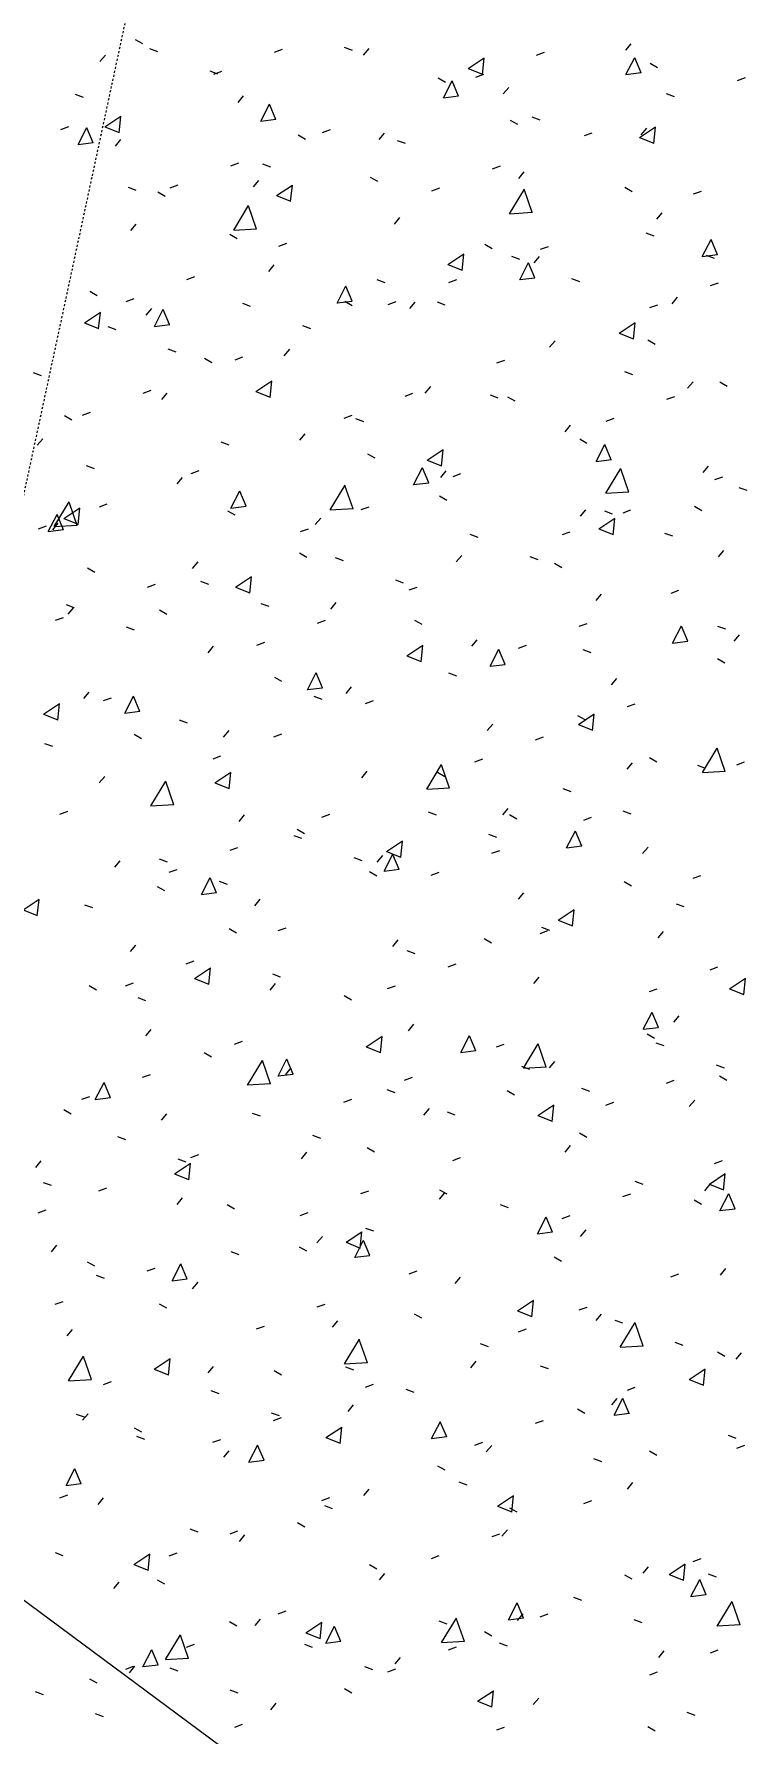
# Model space of a CAD drawing. Header units: centimetres. Extents: x -4512 to 25286, y -2765 to 13485.
# Drawn here: x 21422.3 to 21457.6, y 10960.1 to 11044.1 of the extents above; entities that cross this region are included whole.
import ezdxf

# ---------------------------------------------------------------- set-up
doc = ezdxf.new("R2010")
doc.units = ezdxf.units.CM
doc.linetypes.add('Grundgrenze', pattern=[0.9, 0.4, -0.1, 0.1, -0.1, 0.1, -0.1])
doc.linetypes.add('Verdeckt 0_5', pattern=[0.10584, 0.05292, -0.05292])
for name, color, linetype, lineweight in [('A-ANNO-DIMS', 7, 'Continuous', 5), ('A-ANNO-DIMS-50', 7, 'Continuous', 5), ('A-FLOR', 7, 'Continuous', 9), ('A-FLOR-PATT', 7, 'Continuous', 9)]:
    doc.layers.add(name, color=color, linetype=linetype, lineweight=lineweight)
doc.layers.add('A-DETL', color=251, linetype='Continuous', lineweight=9, true_color=0x4f4f4f)
doc.layers.add('C-PROP-LINE', color=96, linetype='Grundgrenze', lineweight=25, true_color=0x008000)
doc.styles.add('Arial Unicode MS_3', font='ARIALUNI.ttf', dxfattribs={"width": 0.8, "height": 9})
doc.dimstyles.new('M_1_100', dxfattribs={"dimscale": 30.48, "dimtxt": 9.052604, "dimasz": 0.098425, "dimexe": 0.246063, "dimexo": 0.0625, "dimgap": 0.032808, "dimtad": 1, "dimdec": 1, "dimrnd": 0.5, "dimdsep": 46, "dimtxsty": 'Arial Unicode MS_3', "dimblk1": 'OBLIQUE', "dimblk2": 'OBLIQUE', "dimsah": 1, "dimcen": 0.09, "dimazin": 0, "dimtfac": 1, "dimtdec": 4, "dimtix": 1, "dimtmove": 0, "dimatfit": 3, "dimfxl": 0.246063, "dimfxlon": 1, "dimtvp": 1, "dimtolj": 1, "dimtzin": 0, "dimlwd": 13, "dimlwe": 13, "dimarcsym": 2})

# ---------------------------------------------------------------- blocks, each defined once
blk = doc.blocks.new('FP_53-DD - FOK AF 300')
at = {"layer": 'A-FLOR-PATT', "color": 8, "lineweight": 5, "true_color": 0x787878}
for p, q in [((34750.702, 11043.836), (34751.063, 11043.624)), ((34748.966, 11042.735), (34749.234, 11043.056)), ((34751.414, 11043.387), (34751.806, 11043.241)), ((34757.591, 11043.208), (34757.983, 11043.35)), ((34761.028, 11043.444), (34761.42, 11043.299)), ((34761.983, 11043.055), (34762.251, 11043.376)), ((34767.153, 11042.393), (34767.943, 11042.916)), ((34770.517, 11043.053), (34770.908, 11043.195)), ((34774.933, 11043.294), (34775.201, 11043.615)), ((34774.935, 11042.093), (34775.372, 11042.937)), ((34775.684, 11042.178), (34775.369, 11042.927)), ((34754.382, 11042.284), (34754.774, 11042.139)), ((34754.594, 11042.122), (34754.985, 11042.264)), ((34767.153, 11042.393), (34767.858, 11042.109)), ((34767.521, 11041.969), (34767.912, 11042.111)), ((34767.858, 11042.098), (34767.943, 11042.904)), ((34774.934, 11042.095), (34775.685, 11042.19)), ((34776.133, 11042.664), (34776.494, 11042.452)), ((34765.663, 11041.937), (34766.024, 11041.725)), ((34765.921, 11040.944), (34766.358, 11041.789)), ((34766.67, 11041.029), (34766.356, 11041.778)), ((34768.882, 11041.139), (34769.15, 11041.459)), ((34780.442, 11041.808), (34780.833, 11041.95)), ((34747.735, 11041.122), (34748.127, 11040.977)), ((34755.782, 11040.721), (34756.05, 11041.041)), ((34756.904, 11039.79), (34757.341, 11040.636)), ((34757.653, 11039.876), (34757.339, 11040.625)), ((34765.92, 11040.945), (34766.672, 11041.041)), ((34776.928, 11041.156), (34777.319, 11041.01)), ((34749.209, 11039.511), (34749.999, 11040.035)), ((34749.915, 11039.217), (34750, 11040.024)), ((34756.903, 11039.792), (34757.655, 11039.888)), ((34769.218, 11039.85), (34769.579, 11039.638)), ((34770.286, 11040.001), (34770.678, 11039.855)), ((34747.03, 11039.38), (34747.422, 11039.522)), ((34747.883, 11038.633), (34748.321, 11039.478)), ((34747.883, 11038.635), (34748.635, 11038.731)), ((34748.633, 11038.719), (34748.319, 11039.468)), ((34749.209, 11039.512), (34749.915, 11039.228)), ((34749.727, 11038.559), (34749.995, 11038.88)), ((34758.745, 11039.119), (34759.106, 11038.907)), ((34759.961, 11039.232), (34760.352, 11039.374)), ((34762.744, 11038.879), (34763.012, 11039.2)), ((34763.642, 11038.844), (34764.034, 11038.698)), ((34772.886, 11039.077), (34773.277, 11039.218)), ((34775.613, 11038.989), (34776.403, 11039.511)), ((34775.614, 11038.989), (34776.318, 11038.705)), ((34775.695, 11039.119), (34775.962, 11039.439)), ((34776.319, 11038.693), (34776.403, 11039.5)), ((34755.426, 11037.59), (34755.818, 11037.732)), ((34756.997, 11037.684), (34757.389, 11037.539)), ((34762.301, 11037.033), (34762.662, 11036.821)), ((34768.353, 11037.437), (34768.745, 11037.579)), ((34769.644, 11036.964), (34769.911, 11037.284)), ((34750.35, 11036.523), (34750.742, 11036.377)), ((34751.826, 11036.298), (34752.187, 11036.087)), ((34752.428, 11036.503), (34752.82, 11036.645)), ((34756.544, 11036.545), (34756.812, 11036.866)), ((34757.675, 11036.114), (34758.465, 11036.637)), ((34758.38, 11035.819), (34758.465, 11036.626)), ((34765.357, 11036.353), (34765.748, 11036.494)), ((34769.182, 11035.219), (34769.92, 11036.438)), ((34770.313, 11035.274), (34769.917, 11036.425)), ((34774.884, 11036.523), (34775.245, 11036.311)), ((34778.28, 11036.194), (34778.671, 11036.336)), ((34755.568, 11034.4), (34756.306, 11035.621)), ((34756.699, 11034.456), (34756.303, 11035.608)), ((34757.675, 11036.114), (34758.38, 11035.831)), ((34750.488, 11034.384), (34750.756, 11034.705)), ((34763.506, 11034.705), (34763.774, 11035.025)), ((34769.182, 11035.22), (34770.316, 11035.288)), ((34776.457, 11034.944), (34776.724, 11035.265)), ((34755.383, 11034.214), (34755.744, 11034.002)), ((34755.567, 11034.402), (34756.702, 11034.47)), ((34757.796, 11033.615), (34758.188, 11033.757)), ((34767.969, 11033.708), (34768.33, 11033.496)), ((34775.927, 11034.274), (34776.319, 11034.128)), ((34778.705, 11033.107), (34779.142, 11033.951)), ((34779.454, 11033.192), (34779.139, 11033.941)), ((34766.139, 11032.715), (34766.929, 11033.238)), ((34766.844, 11032.42), (34766.929, 11033.226)), ((34769.285, 11033.119), (34769.677, 11032.973)), ((34770.406, 11032.789), (34770.673, 11033.11)), ((34770.723, 11033.462), (34771.115, 11033.603)), ((34778.705, 11033.108), (34779.456, 11033.204)), ((34778.894, 11033.17), (34779.286, 11033.024)), ((34753.261, 11031.972), (34753.653, 11032.114)), ((34757.306, 11032.371), (34757.574, 11032.691)), ((34766.139, 11032.715), (34766.844, 11032.431)), ((34769.691, 11031.96), (34770.442, 11032.056)), ((34769.692, 11031.958), (34770.128, 11032.803)), ((34770.441, 11032.044), (34770.126, 11032.793)), ((34772.252, 11032.015), (34772.644, 11031.869)), ((34748.462, 11031.392), (34748.824, 11031.181)), ((34760.675, 11030.806), (34761.112, 11031.651)), ((34761.425, 11030.892), (34761.11, 11031.641)), ((34762.641, 11031.961), (34763.033, 11031.815)), ((34766.19, 11031.822), (34766.582, 11031.963)), ((34779.114, 11031.663), (34779.505, 11031.805)), ((34748.193, 11029.831), (34748.983, 11030.355)), ((34748.899, 11029.537), (34748.984, 11030.343)), ((34750.263, 11030.885), (34750.655, 11031.027)), ((34751.25, 11030.21), (34751.518, 11030.53)), ((34751.656, 11029.65), (34752.093, 11030.495)), ((34752.405, 11029.736), (34752.091, 11030.484)), ((34755.995, 11030.801), (34756.387, 11030.656)), ((34760.675, 11030.808), (34761.426, 11030.904)), ((34761.052, 11030.891), (34761.413, 11030.679)), ((34763.194, 11030.737), (34763.585, 11030.879)), ((34764.268, 11030.531), (34764.536, 11030.851)), ((34765.609, 11030.858), (34766.001, 11030.713)), ((34776.119, 11030.581), (34776.51, 11030.722)), ((34777.219, 11030.771), (34777.487, 11031.091)), ((34748.193, 11029.831), (34748.899, 11029.548)), ((34749.348, 11029.639), (34749.74, 11029.494)), ((34751.656, 11029.651), (34752.407, 11029.748)), ((34758.964, 11029.699), (34759.356, 11029.554)), ((34774.602, 11029.313), (34775.391, 11029.836)), ((34775.307, 11029.018), (34775.391, 11029.824)), ((34771.169, 11028.616), (34771.436, 11028.936)), ((34774.602, 11029.313), (34775.307, 11029.03)), ((34776.011, 11028.99), (34776.372, 11028.778)), ((34752.318, 11028.538), (34752.709, 11028.393)), ((34754.134, 11028.072), (34754.495, 11027.86)), ((34755.633, 11027.999), (34756.024, 11028.14)), ((34758.068, 11028.197), (34758.336, 11028.518)), ((34768.561, 11027.848), (34768.953, 11027.989)), ((34745.669, 11027.375), (34746.061, 11027.23)), ((34756.661, 11026.437), (34757.451, 11026.96)), ((34774.869, 11027.417), (34775.26, 11027.271)), ((34751.097, 11026.355), (34751.489, 11026.497)), ((34752.013, 11026.036), (34752.281, 11026.357)), ((34756.661, 11026.437), (34757.367, 11026.154)), ((34757.367, 11026.142), (34757.451, 11026.948)), ((34764.028, 11026.207), (34764.42, 11026.349)), ((34765.031, 11026.358), (34765.299, 11026.678)), ((34768.226, 11026.261), (34768.618, 11026.115)), ((34769.096, 11026.176), (34769.457, 11025.964)), ((34776.953, 11026.051), (34777.345, 11026.193)), ((34777.983, 11026.598), (34778.25, 11026.918)), ((34779.566, 11026.903), (34779.928, 11026.691)), ((34748.099, 11025.268), (34748.491, 11025.41)), ((34747.213, 11025.25), (34747.574, 11025.038)), ((34761.031, 11025.122), (34761.423, 11025.264)), ((34761.581, 11025.102), (34761.973, 11024.957)), ((34771.932, 11024.444), (34772.2, 11024.764)), ((34773.958, 11024.968), (34774.349, 11025.11)), ((34745.871, 11023.772), (34746.139, 11024.093)), ((34754.935, 11023.942), (34755.327, 11023.796)), ((34758.832, 11024.024), (34759.1, 11024.345)), ((34772.653, 11024.09), (34773.014, 11023.879)), ((34773.466, 11022.977), (34773.902, 11023.821)), ((34774.215, 11023.063), (34773.9, 11023.811)), ((34748.288, 11022.779), (34748.68, 11022.634)), ((34762.18, 11023.359), (34762.541, 11023.148)), ((34765.128, 11023.04), (34765.917, 11023.563)), ((34765.128, 11023.04), (34765.833, 11022.757)), ((34765.834, 11022.746), (34765.918, 11023.552)), ((34773.465, 11022.979), (34774.216, 11023.075)), ((34752.777, 11021.864), (34753.045, 11022.185)), ((34753.47, 11022.383), (34753.861, 11022.525)), ((34764.45, 11021.826), (34764.887, 11022.67)), ((34764.45, 11021.828), (34765.201, 11021.924)), ((34765.199, 11021.912), (34764.885, 11022.66)), ((34765.795, 11022.185), (34766.063, 11022.506)), ((34766.4, 11022.234), (34766.792, 11022.376)), ((34773.943, 11021.402), (34774.68, 11022.621)), ((34775.074, 11021.457), (34774.677, 11022.608)), ((34778.746, 11022.426), (34779.014, 11022.746)), ((34779.325, 11022.078), (34779.716, 11022.22)), ((34755.431, 11020.671), (34755.868, 11021.515)), ((34756.181, 11020.757), (34755.866, 11021.505)), ((34760.329, 11020.585), (34761.066, 11021.804)), ((34761.46, 11020.64), (34761.063, 11021.791)), ((34765.738, 11021.275), (34766.099, 11021.064)), ((34773.942, 11021.403), (34775.076, 11021.471)), ((34780.513, 11021.694), (34780.904, 11021.548)), ((34746.41, 11019.511), (34746.847, 11020.356)), ((34746.708, 11019.758), (34747.446, 11020.978)), ((34747.16, 11019.598), (34746.845, 11020.346)), ((34747.181, 11020.155), (34747.971, 11020.678)), ((34747.84, 11019.814), (34747.443, 11020.965)), ((34747.887, 11019.86), (34747.971, 11020.667)), ((34748.934, 11020.739), (34749.326, 11020.881)), ((34755.262, 11020.54), (34755.623, 11020.329)), ((34755.431, 11020.672), (34756.183, 11020.769)), ((34760.328, 11020.586), (34761.463, 11020.654)), ((34761.867, 11020.593), (34762.258, 11020.735)), ((34772.696, 11020.272), (34772.964, 11020.592)), ((34773.871, 11020.539), (34774.263, 11020.394)), ((34774.793, 11020.44), (34775.185, 11020.582)), ((34778.321, 11020.766), (34778.683, 11020.555)), ((34745.935, 11019.652), (34746.327, 11019.794)), ((34746.409, 11019.513), (34747.161, 11019.61)), ((34746.635, 11019.6), (34746.903, 11019.92)), ((34746.708, 11019.759), (34747.843, 11019.829)), ((34747.181, 11020.155), (34747.886, 11019.872)), ((34758.87, 11019.508), (34759.261, 11019.65)), ((34759.596, 11019.852), (34759.863, 11020.173)), ((34771.798, 11019.357), (34772.189, 11019.499)), ((34773.593, 11019.642), (34774.382, 11020.165)), ((34773.593, 11019.642), (34774.298, 11019.359)), ((34774.298, 11019.347), (34774.382, 11020.153)), ((34776.839, 11019.436), (34777.231, 11019.291)), ((34767.228, 11019.383), (34767.62, 11019.237)), ((34779.511, 11018.255), (34779.779, 11018.575)), ((34748.342, 11017.719), (34748.703, 11017.508)), ((34753.541, 11017.692), (34753.809, 11018.013)), ((34758.82, 11018.458), (34759.182, 11018.246)), ((34760.583, 11018.224), (34760.975, 11018.078)), ((34766.559, 11018.014), (34766.827, 11018.334)), ((34770.196, 11018.281), (34770.588, 11018.135)), ((34771.408, 11017.953), (34771.769, 11017.742)), ((34751.307, 11016.768), (34751.699, 11016.91)), ((34753.936, 11017.062), (34754.328, 11016.917)), ((34755.651, 11016.763), (34756.441, 11017.287)), ((34756.357, 11016.469), (34756.441, 11017.275)), ((34763.552, 11017.123), (34763.944, 11016.977)), ((34755.651, 11016.763), (34756.357, 11016.481)), ((34764.239, 11016.622), (34764.631, 11016.764)), ((34773.461, 11016.101), (34773.729, 11016.421)), ((34777.166, 11016.468), (34777.557, 11016.61)), ((34746.771, 11015.124), (34747.163, 11015.266)), ((34747.288, 11015.899), (34747.68, 11015.754)), ((34747.4, 11015.429), (34747.668, 11015.749)), ((34751.901, 11015.638), (34752.263, 11015.427)), ((34756.906, 11015.962), (34757.298, 11015.817)), ((34760.36, 11015.682), (34760.628, 11016.002)), ((34750.259, 11014.8), (34750.651, 11014.655)), ((34759.706, 11014.981), (34760.097, 11015.123)), ((34764.492, 11015.138), (34764.853, 11014.927)), ((34772.634, 11014.83), (34773.026, 11014.972)), ((34777.243, 11014), (34777.679, 11014.844)), ((34777.992, 11014.086), (34777.677, 11014.834)), ((34779.458, 11014.841), (34779.849, 11014.695)), ((34780.276, 11014.085), (34780.544, 11014.405)), ((34754.306, 11013.522), (34754.574, 11013.842)), ((34756.708, 11013.895), (34757.1, 11014.037)), ((34764.12, 11013.37), (34764.909, 11013.893)), ((34764.826, 11013.076), (34764.909, 11013.881)), ((34767.325, 11013.844), (34767.592, 11014.164)), ((34768.228, 11012.85), (34768.664, 11013.694)), ((34768.977, 11012.936), (34768.662, 11013.684)), ((34769.639, 11013.746), (34770.03, 11013.888)), ((34772.815, 11013.686), (34773.207, 11013.54)), ((34777.242, 11014.002), (34777.994, 11014.098)), ((34764.12, 11013.37), (34764.825, 11013.087)), ((34768.228, 11012.852), (34768.979, 11012.948)), ((34779.453, 11013.239), (34779.814, 11013.028)), ((34757.575, 11012.32), (34757.936, 11012.109)), ((34759.21, 11011.696), (34759.647, 11012.54)), ((34759.959, 11011.782), (34759.644, 11012.529)), ((34766.172, 11012.529), (34766.564, 11012.383)), ((34774.227, 11011.931), (34774.494, 11012.251)), ((34746.171, 11010.482), (34746.961, 11011.006)), ((34748.165, 11011.258), (34748.433, 11011.579)), ((34749.146, 11011.155), (34749.537, 11011.297)), ((34750.189, 11010.537), (34750.626, 11011.381)), ((34750.939, 11010.624), (34750.624, 11011.371)), ((34759.21, 11011.697), (34759.961, 11011.794)), ((34759.526, 11011.369), (34759.918, 11011.224)), ((34761.126, 11011.511), (34761.393, 11011.832)), ((34762.08, 11011.011), (34762.471, 11011.153)), ((34775.008, 11010.859), (34775.399, 11011.001)), ((34746.171, 11010.482), (34746.877, 11010.2)), ((34746.877, 11010.188), (34746.961, 11010.994)), ((34750.189, 11010.539), (34750.941, 11010.635)), ((34752.879, 11010.207), (34753.271, 11010.062)), ((34772.539, 11010.427), (34772.901, 11010.215)), ((34772.587, 11009.975), (34773.376, 11010.497)), ((34773.293, 11009.68), (34773.376, 11010.486)), ((34750.656, 11009.5), (34751.017, 11009.289)), ((34755.071, 11009.352), (34755.339, 11009.672)), ((34757.546, 11009.369), (34757.937, 11009.511)), ((34768.09, 11009.674), (34768.358, 11009.994)), ((34770.476, 11009.221), (34770.868, 11009.362)), ((34772.587, 11009.975), (34773.293, 11009.692)), ((34746.231, 11009.043), (34746.623, 11008.898)), ((34778.71, 11007.595), (34779.447, 11008.813)), ((34779.841, 11007.65), (34779.444, 11008.8)), ((34754.548, 11008.283), (34754.94, 11008.425)), ((34761.892, 11007.342), (34762.159, 11007.663)), ((34765.097, 11006.779), (34765.834, 11007.997)), ((34766.229, 11006.834), (34765.831, 11007.984)), ((34767.48, 11008.137), (34767.872, 11008.278)), ((34774.993, 11007.762), (34775.26, 11008.082)), ((34776.097, 11008.344), (34776.459, 11008.132)), ((34778.463, 11007.968), (34778.855, 11007.823)), ((34778.71, 11007.597), (34779.844, 11007.664)), ((34780.406, 11007.983), (34780.798, 11008.124)), ((34748.931, 11007.089), (34749.198, 11007.409)), ((34751.477, 11005.953), (34752.215, 11007.172)), ((34752.609, 11006.009), (34752.212, 11007.159)), ((34754.643, 11007.094), (34755.433, 11007.617)), ((34754.643, 11007.094), (34755.349, 11006.812)), ((34755.35, 11006.8), (34755.434, 11007.606)), ((34765.097, 11006.78), (34766.232, 11006.848)), ((34765.624, 11007.612), (34765.986, 11007.401)), ((34771.821, 11006.812), (34772.213, 11006.667)), ((34751.477, 11005.954), (34752.612, 11006.024)), ((34746.985, 11005.542), (34747.377, 11005.684)), ((34755.838, 11005.183), (34756.105, 11005.503)), ((34759.92, 11005.401), (34760.312, 11005.542)), ((34765.177, 11005.654), (34765.569, 11005.509)), ((34768.857, 11005.506), (34769.124, 11005.826)), ((34769.183, 11005.53), (34769.545, 11005.319)), ((34772.85, 11005.251), (34773.242, 11005.393)), ((34774.79, 11005.711), (34775.182, 11005.566)), ((34758.531, 11004.494), (34758.923, 11004.349)), ((34758.707, 11004.795), (34759.069, 11004.584)), ((34768.146, 11004.554), (34768.538, 11004.409)), ((34772.009, 11003.878), (34772.445, 11004.722)), ((34772.758, 11003.964), (34772.443, 11004.711)), ((34755.386, 11003.758), (34755.778, 11003.9)), ((34762.658, 11003.174), (34762.926, 11003.494)), ((34762.992, 11002.725), (34763.428, 11003.568)), ((34763.115, 11003.704), (34763.904, 11004.227)), ((34763.115, 11003.704), (34763.82, 11003.422)), ((34763.741, 11002.811), (34763.426, 11003.558)), ((34763.821, 11003.41), (34763.904, 11004.215)), ((34768.318, 11003.612), (34768.71, 11003.754)), ((34772.009, 11003.88), (34772.76, 11003.976)), ((34775.76, 11003.594), (34776.027, 11003.914)), ((34749.697, 11002.92), (34749.965, 11003.241)), ((34751.883, 11003.332), (34752.275, 11003.187)), ((34752.388, 11002.672), (34752.78, 11002.814)), ((34761.501, 11003.395), (34761.893, 11003.25)), ((34762.267, 11002.715), (34762.629, 11002.503)), ((34762.991, 11002.726), (34763.743, 11002.823)), ((34765.322, 11002.528), (34765.714, 11002.67)), ((34751.789, 11001.976), (34752.15, 11001.765)), ((34753.972, 11001.567), (34754.408, 11002.411)), ((34754.721, 11001.654), (34754.406, 11002.401)), ((34754.854, 11002.233), (34755.247, 11002.088)), ((34774.856, 11002.211), (34775.217, 11002)), ((34778.25, 11002.376), (34778.642, 11002.518)), ((34745.164, 11000.814), (34745.954, 11001.338)), ((34745.871, 11000.521), (34745.955, 11001.326)), ((34748.206, 11001.07), (34748.598, 11000.925)), ((34753.971, 11001.569), (34754.723, 11001.666)), ((34756.604, 11001.015), (34756.872, 11001.335)), ((34769.624, 11001.338), (34769.891, 11001.658)), ((34777.411, 11001.119), (34777.803, 11000.974)), ((34745.164, 11000.814), (34745.871, 11000.532)), ((34771.584, 11000.312), (34772.373, 11000.834)), ((34771.584, 11000.312), (34772.29, 11000.029)), ((34772.29, 11000.018), (34772.374, 11000.823)), ((34755.35, 10999.897), (34755.711, 10999.685)), ((34757.762, 10999.791), (34758.154, 10999.933)), ((34763.426, 10999.007), (34763.693, 10999.327)), ((34767.941, 10999.398), (34768.303, 10999.187)), ((34770.694, 10999.644), (34771.085, 10999.786)), ((34770.768, 10999.963), (34771.16, 10999.818)), ((34776.527, 10999.427), (34776.794, 10999.747)), ((34750.464, 10998.753), (34750.732, 10999.073)), ((34764.123, 10998.804), (34764.516, 10998.659)), ((34753.227, 10998.148), (34753.619, 10998.29)), ((34753.639, 10997.429), (34754.429, 10997.952)), ((34754.346, 10997.135), (34754.429, 10997.941)), ((34757.477, 10997.644), (34757.869, 10997.499)), ((34766.161, 10998.005), (34766.553, 10998.146)), ((34779.09, 10997.853), (34779.481, 10997.995)), ((34748.43, 10997.076), (34748.792, 10996.865)), ((34750.229, 10997.062), (34750.621, 10997.204)), ((34753.639, 10997.429), (34754.345, 10997.147)), ((34757.372, 10996.848), (34757.64, 10997.168)), ((34763.165, 10996.92), (34763.557, 10997.062)), ((34770.391, 10997.171), (34770.659, 10997.491)), ((34776.095, 10996.771), (34776.486, 10996.912)), ((34780.052, 10996.918), (34780.841, 10997.44)), ((34780.052, 10996.918), (34780.758, 10996.635)), ((34780.758, 10996.623), (34780.842, 10997.428)), ((34750.829, 10996.481), (34751.221, 10996.336)), ((34761.025, 10996.582), (34761.387, 10996.371)), ((34764.194, 10994.84), (34764.461, 10995.16)), ((34775.793, 10994.91), (34776.229, 10995.753)), ((34776.542, 10994.996), (34776.227, 10995.743)), ((34777.295, 10995.261), (34777.562, 10995.581)), ((34751.232, 10994.586), (34751.5, 10994.906)), ((34755.604, 10994.183), (34755.996, 10994.324)), ((34762.113, 10994.042), (34762.902, 10994.565)), ((34762.819, 10993.748), (34762.902, 10994.553)), ((34766.776, 10993.758), (34767.212, 10994.601)), ((34767.526, 10993.844), (34767.21, 10994.591)), ((34775.793, 10994.912), (34776.544, 10995.008)), ((34775.992, 10994.691), (34776.353, 10994.48)), ((34776.42, 10994.25), (34776.812, 10994.105)), ((34754.108, 10993.764), (34754.469, 10993.553)), ((34756.254, 10992.158), (34756.991, 10993.376)), ((34757.757, 10992.601), (34758.193, 10993.445)), ((34758.507, 10992.688), (34758.191, 10993.435)), ((34762.113, 10994.042), (34762.819, 10993.76)), ((34766.776, 10993.76), (34767.528, 10993.856)), ((34768.538, 10994.038), (34768.929, 10994.18)), ((34769.873, 10992.983), (34770.609, 10994.2)), ((34771.005, 10993.038), (34770.606, 10994.187)), ((34751.069, 10992.539), (34751.461, 10992.681)), ((34757.386, 10992.214), (34756.988, 10993.363)), ((34757.757, 10992.603), (34758.508, 10992.7)), ((34758.14, 10992.682), (34758.408, 10993.002)), ((34764.005, 10992.398), (34764.397, 10992.54)), ((34769.776, 10993.093), (34770.168, 10992.948)), ((34769.873, 10992.984), (34771.007, 10993.052)), ((34771.16, 10993.005), (34771.427, 10993.325)), ((34779.389, 10993.15), (34779.781, 10993.004)), ((34779.551, 10992.61), (34779.913, 10992.398)), ((34748.735, 10991.441), (34749.171, 10992.285)), ((34749.484, 10991.528), (34749.169, 10992.274)), ((34756.254, 10992.159), (34757.389, 10992.228)), ((34763.131, 10991.934), (34763.523, 10991.789)), ((34769.078, 10991.878), (34769.44, 10991.667)), ((34772.747, 10991.994), (34773.139, 10991.849)), ((34776.935, 10992.249), (34777.326, 10992.391)), ((34747.188, 10990.943), (34747.55, 10990.732)), ((34748.071, 10991.453), (34748.463, 10991.595)), ((34748.734, 10991.443), (34749.486, 10991.539)), ((34761.008, 10991.313), (34761.4, 10991.455)), ((34764.962, 10990.675), (34765.23, 10990.995)), ((34770.584, 10990.653), (34771.374, 10991.175)), ((34771.291, 10990.359), (34771.374, 10991.164)), ((34773.94, 10991.166), (34774.331, 10991.308)), ((34778.064, 10991.096), (34778.331, 10991.415)), ((34752, 10990.42), (34752.268, 10990.74)), ((34756.484, 10990.773), (34756.877, 10990.628)), ((34766.102, 10990.835), (34766.494, 10990.69)), ((34770.585, 10990.653), (34771.29, 10990.371)), ((34749.836, 10989.609), (34750.228, 10989.464)), ((34759.456, 10989.675), (34759.848, 10989.53)), ((34772.639, 10989.798), (34773, 10989.587)), ((34745.798, 10988.083), (34746.066, 10988.403)), ((34752.808, 10988.512), (34753.201, 10988.367)), ((34753.447, 10988.575), (34753.839, 10988.717)), ((34758.909, 10988.517), (34759.177, 10988.837)), ((34762.162, 10989.063), (34762.524, 10988.852)), ((34766.383, 10988.433), (34766.774, 10988.575)), ((34771.929, 10988.84), (34772.196, 10989.16)), ((34779.312, 10988.283), (34779.703, 10988.425)), ((34752.638, 10987.768), (34753.428, 10988.291)), ((34752.638, 10987.768), (34753.344, 10987.486)), ((34753.345, 10987.475), (34753.428, 10988.28)), ((34779.055, 10987.262), (34779.844, 10987.784)), ((34779.761, 10986.968), (34779.844, 10987.772)), ((34746.159, 10987.347), (34746.551, 10987.203)), ((34748.912, 10986.931), (34749.304, 10987.073)), ((34761.849, 10986.792), (34762.241, 10986.934)), ((34765.724, 10986.984), (34766.086, 10986.773)), ((34765.731, 10986.51), (34765.999, 10986.83)), ((34774.781, 10986.646), (34775.173, 10986.787)), ((34775.371, 10987.406), (34775.763, 10987.26)), ((34778.833, 10986.931), (34779.101, 10987.251)), ((34779.055, 10987.262), (34779.761, 10986.98)), ((34779.58, 10985.947), (34780.015, 10986.789)), ((34780.329, 10986.032), (34780.013, 10986.779)), ((34745.913, 10985.844), (34746.305, 10985.986)), ((34752.769, 10986.255), (34753.037, 10986.575)), ((34755.245, 10986.245), (34755.607, 10986.034)), ((34758.853, 10985.708), (34759.244, 10985.849)), ((34768.727, 10986.248), (34769.119, 10986.103)), ((34778.313, 10986.482), (34778.675, 10986.271)), ((34779.58, 10985.948), (34780.331, 10986.044)), ((34762.081, 10985.088), (34762.473, 10984.943)), ((34770.564, 10984.795), (34771, 10985.638)), ((34771.314, 10984.881), (34770.998, 10985.628)), ((34771.786, 10985.563), (34772.177, 10985.704)), ((34772.698, 10984.676), (34772.966, 10984.996)), ((34746.567, 10983.919), (34746.835, 10984.239)), ((34758.808, 10984.168), (34759.169, 10983.957)), ((34759.679, 10984.352), (34759.946, 10984.672)), ((34761.114, 10984.384), (34761.903, 10984.907)), ((34761.114, 10984.384), (34761.82, 10984.102)), ((34761.546, 10983.64), (34761.981, 10984.483)), ((34761.82, 10984.091), (34761.903, 10984.895)), ((34762.295, 10983.726), (34761.979, 10984.473)), ((34770.564, 10984.797), (34771.315, 10984.893)), ((34748.326, 10983.425), (34748.688, 10983.214)), ((34752.524, 10982.48), (34752.96, 10983.324)), ((34753.274, 10982.567), (34752.958, 10983.313)), ((34755.434, 10983.926), (34755.826, 10983.781)), ((34761.545, 10983.642), (34762.297, 10983.738)), ((34771.4, 10983.671), (34771.762, 10983.459)), ((34748.785, 10982.762), (34749.177, 10982.617)), ((34751.291, 10982.968), (34751.683, 10983.11)), ((34752.523, 10982.482), (34753.275, 10982.579)), ((34764.228, 10982.829), (34764.62, 10982.97)), ((34766.501, 10982.346), (34766.769, 10982.666)), ((34777.159, 10982.681), (34777.551, 10982.823)), ((34779.603, 10982.767), (34779.871, 10983.087)), ((34753.539, 10982.091), (34753.807, 10982.411)), ((34746.755, 10981.324), (34747.147, 10981.466)), ((34751.889, 10981.349), (34752.251, 10981.138)), ((34759.694, 10981.188), (34760.086, 10981.33)), ((34764.485, 10980.856), (34764.847, 10980.645)), ((34769.588, 10980.998), (34770.377, 10981.521)), ((34769.588, 10980.999), (34770.294, 10980.716)), ((34770.294, 10980.705), (34770.377, 10981.509)), ((34772.628, 10981.044), (34773.02, 10981.185)), ((34773.469, 10980.513), (34773.736, 10980.832)), ((34747.337, 10979.755), (34747.605, 10980.075)), ((34756.697, 10980.103), (34757.089, 10980.244)), ((34760.449, 10980.189), (34760.716, 10980.509)), ((34769.633, 10979.96), (34770.024, 10980.102)), ((34774.382, 10980.541), (34774.774, 10980.396)), ((34774.656, 10979.197), (34775.392, 10980.413)), ((34775.788, 10979.252), (34775.389, 10980.4)), ((34761.038, 10978.373), (34761.774, 10979.59)), ((34762.17, 10978.429), (34761.771, 10979.577)), ((34767.738, 10979.382), (34768.13, 10979.238)), ((34774.656, 10979.198), (34775.79, 10979.266)), ((34777.353, 10979.442), (34777.745, 10979.296)), ((34747.413, 10977.54), (34748.149, 10978.758)), ((34748.545, 10977.597), (34748.146, 10978.745)), ((34751.64, 10978.111), (34752.429, 10978.634)), ((34752.347, 10977.818), (34752.43, 10978.623)), ((34761.037, 10978.374), (34762.173, 10978.443)), ((34767.272, 10978.183), (34767.539, 10978.503)), ((34770.709, 10978.284), (34771.102, 10978.139)), ((34779.454, 10978.968), (34779.815, 10978.757)), ((34780.374, 10978.605), (34780.641, 10978.924)), ((34747.412, 10977.541), (34748.548, 10977.611)), ((34749.135, 10977.363), (34749.527, 10977.505)), ((34751.64, 10978.112), (34752.346, 10977.83)), ((34754.31, 10977.928), (34754.577, 10978.248)), ((34757.569, 10978.04), (34757.931, 10977.829)), ((34761.092, 10978.222), (34761.484, 10978.077)), ((34778.061, 10977.611), (34778.849, 10978.132)), ((34778.061, 10977.611), (34778.767, 10977.328)), ((34778.767, 10977.317), (34778.85, 10978.121)), ((34754.444, 10977.059), (34754.836, 10976.915)), ((34762.074, 10977.225), (34762.466, 10977.367)), ((34764.064, 10977.125), (34764.456, 10976.98)), ((34774.24, 10976.35), (34774.507, 10976.67)), ((34774.355, 10975.837), (34774.791, 10976.679)), ((34775.104, 10975.923), (34774.788, 10976.669)), ((34775.007, 10977.081), (34775.399, 10977.222)), ((34747.795, 10975.894), (34748.187, 10975.75)), ((34748.108, 10975.592), (34748.376, 10975.912)), ((34757.417, 10975.963), (34757.809, 10975.818)), ((34761.22, 10976.026), (34761.487, 10976.346)), ((34772.541, 10976.157), (34772.903, 10975.946)), ((34774.355, 10975.839), (34775.106, 10975.935)), ((34750.651, 10975.221), (34751.013, 10975.01)), ((34757.54, 10975.584), (34757.932, 10975.726)), ((34760.118, 10974.731), (34760.907, 10975.253)), ((34760.824, 10974.437), (34760.907, 10975.242)), ((34765.337, 10974.682), (34765.773, 10975.525)), ((34766.087, 10974.769), (34765.771, 10975.515)), ((34770.476, 10975.442), (34770.867, 10975.584)), ((34750.768, 10974.799), (34751.161, 10974.654)), ((34754.543, 10974.498), (34754.935, 10974.64)), ((34755.081, 10973.765), (34755.348, 10974.085)), ((34756.316, 10973.524), (34756.752, 10974.367)), ((34757.066, 10973.61), (34756.75, 10974.356)), ((34760.118, 10974.731), (34760.824, 10974.449)), ((34765.337, 10974.684), (34766.088, 10974.78)), ((34767.48, 10974.359), (34767.871, 10974.5)), ((34768.043, 10974.021), (34768.311, 10974.341)), ((34776.103, 10974.079), (34776.465, 10973.868)), ((34779.979, 10974.856), (34780.371, 10974.711)), ((34780.411, 10974.211), (34780.802, 10974.352)), ((34756.316, 10973.525), (34757.068, 10973.622)), ((34765.627, 10973.344), (34765.989, 10973.133)), ((34773.336, 10973.7), (34773.728, 10973.555)), ((34747.292, 10972.361), (34747.728, 10973.204)), ((34747.292, 10972.363), (34748.044, 10972.46)), ((34748.042, 10972.448), (34747.726, 10973.194)), ((34766.691, 10972.541), (34767.083, 10972.396)), ((34775.012, 10972.189), (34775.279, 10972.508)), ((34746.98, 10971.758), (34747.372, 10971.9)), ((34748.879, 10971.43), (34749.147, 10971.75)), ((34759.921, 10971.623), (34760.312, 10971.765)), ((34761.991, 10971.864), (34762.258, 10972.184)), ((34768.594, 10971.348), (34769.383, 10971.87)), ((34769.301, 10971.054), (34769.384, 10971.858)), ((34772.856, 10971.48), (34773.247, 10971.622)), ((34760.044, 10971.38), (34760.437, 10971.235)), ((34768.594, 10971.348), (34769.301, 10971.066)), ((34769.19, 10971.267), (34769.552, 10971.056)), ((34753.396, 10970.217), (34753.789, 10970.072)), ((34755.387, 10969.981), (34755.778, 10970.123)), ((34755.852, 10969.604), (34756.12, 10969.924)), ((34758.711, 10970.528), (34759.073, 10970.317)), ((34768.324, 10969.842), (34768.715, 10969.983)), ((34768.815, 10969.86), (34769.082, 10970.18)), ((34746.746, 10969.051), (34747.139, 10968.907)), ((34752.389, 10968.895), (34752.781, 10969.037)), ((34750.645, 10968.459), (34751.434, 10968.982)), ((34750.645, 10968.459), (34751.351, 10968.177)), ((34751.352, 10968.166), (34751.434, 10968.97)), ((34762.275, 10968.452), (34762.637, 10968.241)), ((34765.328, 10968.758), (34765.719, 10968.9)), ((34775.784, 10968.028), (34776.051, 10968.348)), ((34777.069, 10967.963), (34777.858, 10968.485)), ((34777.776, 10967.669), (34777.858, 10968.473)), ((34778.261, 10968.613), (34778.652, 10968.754)), ((34749.651, 10967.269), (34749.919, 10967.589)), ((34751.793, 10967.709), (34752.155, 10967.499)), ((34762.763, 10967.703), (34763.03, 10968.023)), ((34774.868, 10967.956), (34775.23, 10967.745)), ((34777.069, 10967.963), (34777.776, 10967.681)), ((34778.149, 10966.883), (34778.584, 10967.725)), ((34778.898, 10966.968), (34778.582, 10967.714)), ((34778.994, 10967.996), (34779.386, 10967.851)), ((34769.132, 10965.729), (34769.567, 10966.571)), ((34769.881, 10965.815), (34769.565, 10966.561)), ((34772.35, 10966.839), (34772.743, 10966.694)), ((34778.149, 10966.884), (34778.9, 10966.98)), ((34779.447, 10965.42), (34780.182, 10966.636)), ((34780.578, 10965.475), (34780.179, 10966.623)), ((34756.625, 10965.443), (34756.892, 10965.763)), ((34757.768, 10966.022), (34758.16, 10966.163)), ((34765.705, 10965.679), (34766.098, 10965.535)), ((34765.829, 10964.597), (34766.564, 10965.814)), ((34766.961, 10964.653), (34766.561, 10965.801)), ((34769.132, 10965.731), (34769.883, 10965.827)), ((34769.588, 10965.7), (34769.855, 10966.019)), ((34770.705, 10965.881), (34771.096, 10966.023)), ((34775.322, 10965.741), (34775.715, 10965.596)), ((34752.204, 10963.766), (34752.94, 10964.983)), ((34753.337, 10963.822), (34752.937, 10964.97)), ((34755.358, 10965.635), (34755.72, 10965.424)), ((34759.125, 10965.081), (34759.914, 10965.603)), ((34759.125, 10965.081), (34759.832, 10964.8)), ((34759.832, 10964.788), (34759.914, 10965.592)), ((34760.112, 10964.571), (34760.547, 10965.414)), ((34760.861, 10964.658), (34760.545, 10965.404)), ((34767.955, 10965.144), (34768.317, 10964.933)), ((34779.446, 10965.422), (34780.581, 10965.49)), ((34751.088, 10963.41), (34751.524, 10964.252)), ((34751.838, 10963.496), (34751.522, 10964.242)), ((34753.234, 10964.379), (34753.625, 10964.521)), ((34759.058, 10964.518), (34759.451, 10964.373)), ((34760.111, 10964.573), (34760.863, 10964.67)), ((34765.829, 10964.599), (34766.964, 10964.668)), ((34766.173, 10964.242), (34766.564, 10964.384)), ((34768.678, 10964.583), (34769.07, 10964.438)), ((34776.557, 10963.868), (34776.824, 10964.188)), ((34779.106, 10964.097), (34779.497, 10964.239)), ((34750.236, 10963.293), (34750.628, 10963.435)), ((34750.424, 10963.109), (34750.691, 10963.429)), ((34751.088, 10963.411), (34751.84, 10963.508)), ((34752.204, 10963.767), (34753.34, 10963.837)), ((34752.41, 10963.354), (34752.802, 10963.209)), ((34762.032, 10963.422), (34762.424, 10963.277)), ((34763.177, 10963.158), (34763.568, 10963.3)), ((34763.536, 10963.544), (34763.803, 10963.863)), ((34776.111, 10963.015), (34776.503, 10963.157)), ((34748.44, 10962.816), (34748.802, 10962.605)), ((34761.04, 10962.329), (34761.402, 10962.118)), ((34745.759, 10962.188), (34746.152, 10962.043)), ((34755.384, 10962.259), (34755.776, 10962.115)), ((34757.398, 10961.284), (34757.665, 10961.604)), ((34767.604, 10961.701), (34768.393, 10962.223)), ((34767.604, 10961.701), (34768.31, 10961.42)), ((34768.311, 10961.408), (34768.393, 10962.212)), ((34770.361, 10961.54), (34770.628, 10961.86)), ((34748.734, 10961.094), (34749.127, 10960.949)), ((34777.951, 10961.16), (34778.343, 10961.015)), ((34755.616, 10960.421), (34756.008, 10960.563)), ((34768.555, 10960.283), (34768.946, 10960.425)), ((34776.014, 10960.449), (34776.376, 10960.238))]:
    blk.add_line(p, q, dxfattribs=at)
blk = doc.blocks.new('Family - ___-3356438-DD - FOK AF 300')
at = {"layer": 'C-PROP-LINE', "color": 1, "true_color": 0xff0000}
blk.add_arc((31751.085, 12946.577), 4399.161, 307.081801, 334.045003, dxfattribs=at)
blk = doc.blocks.new('Family - ___-4252337-DD - FOK AF 300')
at = {"layer": 'C-PROP-LINE', "color": 5, "lineweight": 35, "true_color": 0x0000ff}
blk.add_arc((31751.085, 12946.577), 4399.161, 307.081801, 334.045003, dxfattribs=at)
blk = doc.blocks.new('DIMBLOCK27-DD - FOK AF 300')
at = {"layer": 'A-ANNO-DIMS-50', "lineweight": 13}
for p, q in [((23387.219, 12863.386), (23381.196, 12867.855)), ((23387.219, 12863.386), (23386.908, 12865.485)), ((21152.443, 9850.934), (23387.219, 12863.386)), ((23387.219, 12863.386), (23387.53, 12861.288)), ((23387.219, 12863.386), (23393.243, 12858.918)), ((21152.443, 9850.934), (21146.419, 9855.402)), ((21152.443, 9850.934), (21152.132, 9853.032)), ((21152.443, 9850.934), (21152.754, 9848.835)), ((21152.443, 9850.934), (21158.466, 9846.465))]:
    blk.add_line(p, q, dxfattribs=at)
at = {"layer": 'A-ANNO-DIMS-50', "color": 0, "lineweight": 13, "insert": (22252.254, 11354.753), "char_height": 9, "width": 29.77301, "attachment_point": 1, "rotation": 53.43027, "line_spacing_factor": 1.117605, "style": 'Arial Unicode MS_3'}
blk.add_mtext('3.751', dxfattribs=at)
blk = doc.blocks.new('_Oblique')
at = {"color": 0, "linetype": 'ByBlock', "lineweight": -2}
blk.add_line((-0.5, -0.5), (0.5, 0.5), dxfattribs=at)
blk = doc.blocks.new('DIMBLOCK54-DD - FOK AF 300')
at = {"layer": 'A-ANNO-DIMS-50', "lineweight": 13}
for p, q in [((20425.353, 11705.913), (20429.821, 11711.937)), ((20425.353, 11705.913), (20420.884, 11699.89)), ((20425.353, 11705.913), (20423.254, 11705.602)), ((20425.353, 11705.913), (20427.451, 11706.224)), ((21496.731, 10911.115), (20425.353, 11705.913)), ((21496.731, 10911.115), (21501.2, 10917.139)), ((21496.731, 10911.115), (21492.263, 10905.092)), ((21496.731, 10911.115), (21494.633, 10910.804)), ((21496.731, 10911.115), (21498.83, 10911.426))]:
    blk.add_line(p, q, dxfattribs=at)
at = {"layer": 'A-ANNO-DIMS-50', "color": 0, "lineweight": 13, "insert": (20958.635, 11326.091), "char_height": 9, "width": 29.77301, "attachment_point": 1, "rotation": 323.43027, "line_spacing_factor": 1.117605, "style": 'Arial Unicode MS_3'}
blk.add_mtext('1.334', dxfattribs=at)

msp = doc.modelspace()

# ---------------------------------------------------------------- linework, layer by layer
at = {"layer": 'A-DETL', "color": 7, "linetype": 'Verdeckt 0_5', "lineweight": 5}
msp.add_line((21516.394, 11462.125), (21360.595, 10735.999), dxfattribs=at)

# ---------------------------------------------------------------- block references
at = {"layer": 'A-FLOR', "color": 254, "lineweight": 5, "true_color": 0xcfcfcf}
msp.add_blockref('FP_53-DD - FOK AF 300', (-13323.377, 0), dxfattribs=at)
at = {"layer": 'C-PROP-LINE', "color": 5, "lineweight": 35, "true_color": 0x0000ff}
msp.add_blockref('Family - ___-4252337-DD - FOK AF 300', (-13323.377, 0), dxfattribs=at)
at = {"layer": 'C-PROP-LINE', "color": 1, "true_color": 0xff0000}
msp.add_blockref('Family - ___-3356438-DD - FOK AF 300', (-13323.377, 0), dxfattribs=at)

# ---------------------------------------------------------------- dimensions: what is measured, and where the dimension line sits
at = {"layer": 'A-ANNO-DIMS', "lineweight": 13}
for base, p1, p2, angle, override, picture, middle in [((23387.219, 12863.386), (21146.419, 9855.402), (23381.196, 12867.855), 53.43027, {"dimpost": '<>', "dimfxl": 3750.879752}, 'DIMBLOCK27-DD - FOK AF 300', (22265.335, 11360.496)), ((20425.353, 11705.913), (21492.263, 10905.092), (20420.884, 11699.89), 323.43027, {"dimpost": '<>', "dimfxl": 1334}, 'DIMBLOCK54-DD - FOK AF 300', (20964.378, 11313.01))]:
    dim = msp.add_linear_dim(base=base, p1=p1, p2=p2, angle=angle, dimstyle='M_1_100', override=override, dxfattribs=at)
    dim.commit()
    dim.dimension.update_dxf_attribs({"geometry": picture, "text_midpoint": middle})

doc.saveas('drawing.dxf')
